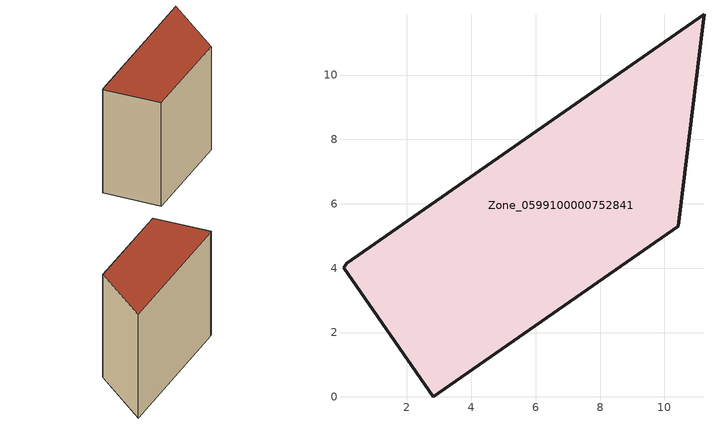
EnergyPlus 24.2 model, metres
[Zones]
Zone_0599100000752841
 floor ground (C_G): 0.14,4.15 11.23,11.9 10.43,5.3 2.82,0 0.03,4.02 z0
 wall outside (C_F): 0.03,4.02 2.82,0 10.43,5.3 11.23,11.9 0.14,4.15 0.03,4.02 z0:9.15
 roof outside (C_R): 11.23,11.9 0.14,4.15 0.03,4.02 2.82,0 10.43,5.3 z9.15
[BUILDING]
Pand.0599100000752841: North Axis=0; Terrain=City; Loads Convergence Tolerance Value=0.04; Temperature Convergence Tolerance Value=0.4; Solar Distribution=FullExterior; Maximum Number of Warmup Days=25; Minimum Number of Warmup Days=1
[Site:Location]
Rotterdam.The.Hague.AP_ZH_NLD Design_Conditions: Latitude=51.96; Longitude=4.45; Time Zone=1; Elevation=-4.5
[SITE:GROUNDTEMPERATURE:BUILDINGSURFACE]
18, 18, 18, 18, 18, 18, 18, 18, 18, 18, 18, 18
[MATERIAL] Thermal Absorptance=0.9; Solar Absorptance=0.7; Visible Absorptance=0.7
Name | Roughness | Thickness | Conductivity | Density | Specific Heat
G.TI.2006-2014 | MediumSmooth | 0.15 | 0.06 | 540 | 1210
F.TI.2006-2014 | Rough | 0.3 | 0.12 | 1920 | 840
R.TI.2006-2014 | MediumRough | 0.2 | 0.08 | 1500 | 1000
[CONSTRUCTION]
C_G: G.TI.2006-2014
C_F: F.TI.2006-2014
C_R: R.TI.2006-2014
[ZONE]
Zone_0599100000752841: Type=1; Multiplier=1; Ceiling Height=Autocalculate; Volume=Autocalculate; Floor Area=autocalculate; Part of Total Floor Area=Yes
[ZONEINFILTRATION:DESIGNFLOWRATE]
Infil_Zone_0599100000752841: Zone or ZoneList or Space or SpaceList=Zone_0599100000752841; Schedule=AlwaysOn; Design Flow Rate Calculation Method=Flow/Area; Flow Rate per Floor Area=0.0015; Constant Term Coefficient=1; Temperature Term Coefficient=0; Velocity Term Coefficient=0; Velocity Squared Term Coefficient=0
[HVACTEMPLATE:ZONE:IDEALLOADSAIRSYSTEM]
Zone_0599100000752841: Maximum Heating Supply Air Temperature=50; Minimum Cooling Supply Air Temperature=13; Maximum Heating Supply Air Humidity Ratio=0.0156; Minimum Cooling Supply Air Humidity Ratio=0.0077; Heating Limit=NoLimit; Cooling Limit=NoLimit; Dehumidification Control Type=ConstantSensibleHeatRatio; Cooling Sensible Heat Ratio=0.7; Dehumidification Setpoint=60; Humidification Control Type=None; Humidification Setpoint=30; Outdoor Air Method=None; Outdoor Air Flow Rate per Person=0.00944; Outdoor Air Flow Rate per Zone Floor Area=0; Outdoor Air Flow Rate per Zone=0; Demand Controlled Ventilation Type=None; Outdoor Air Economizer Type=NoEconomizer; Heat Recovery Type=None; Sensible Heat Recovery Effectiveness=0.7; Latent Heat Recovery Effectiveness=0.65
[ZONECONTROL:THERMOSTAT]
ThermostatControl_Zone_0599100000752841: Zone or ZoneList=Zone_0599100000752841; Control Type Schedule=DualSetpointControlType; Control 1=Thermostat_Zone_0599100000752841; Temperature Difference Between Cutout And Setpoint=0
[THERMOSTATSETPOINT:DUALSETPOINT]
Thermostat_Zone_0599100000752841: Heating Setpoint Temperature Schedule=HeatingSetpoint_Zone_0599100000752841; Cooling Setpoint Temperature Schedule=CoolingSetpoint_Zone_0599100000752841
[SCHEDULE:COMPACT]
HeatingSetpoint_Zone_0599100000752841: Through: 12/31, For: AllDays, Until: 24:00, 21
CoolingSetpoint_Zone_0599100000752841: Through: 12/31, For: AllDays, Until: 24:00, 24
DualSetpointControlType: Through: 12/31, For: AllDays, Until: 24:00, 4
AlwaysOn: Through: 12/31, For: AllDays, Until: 24:00, 1
